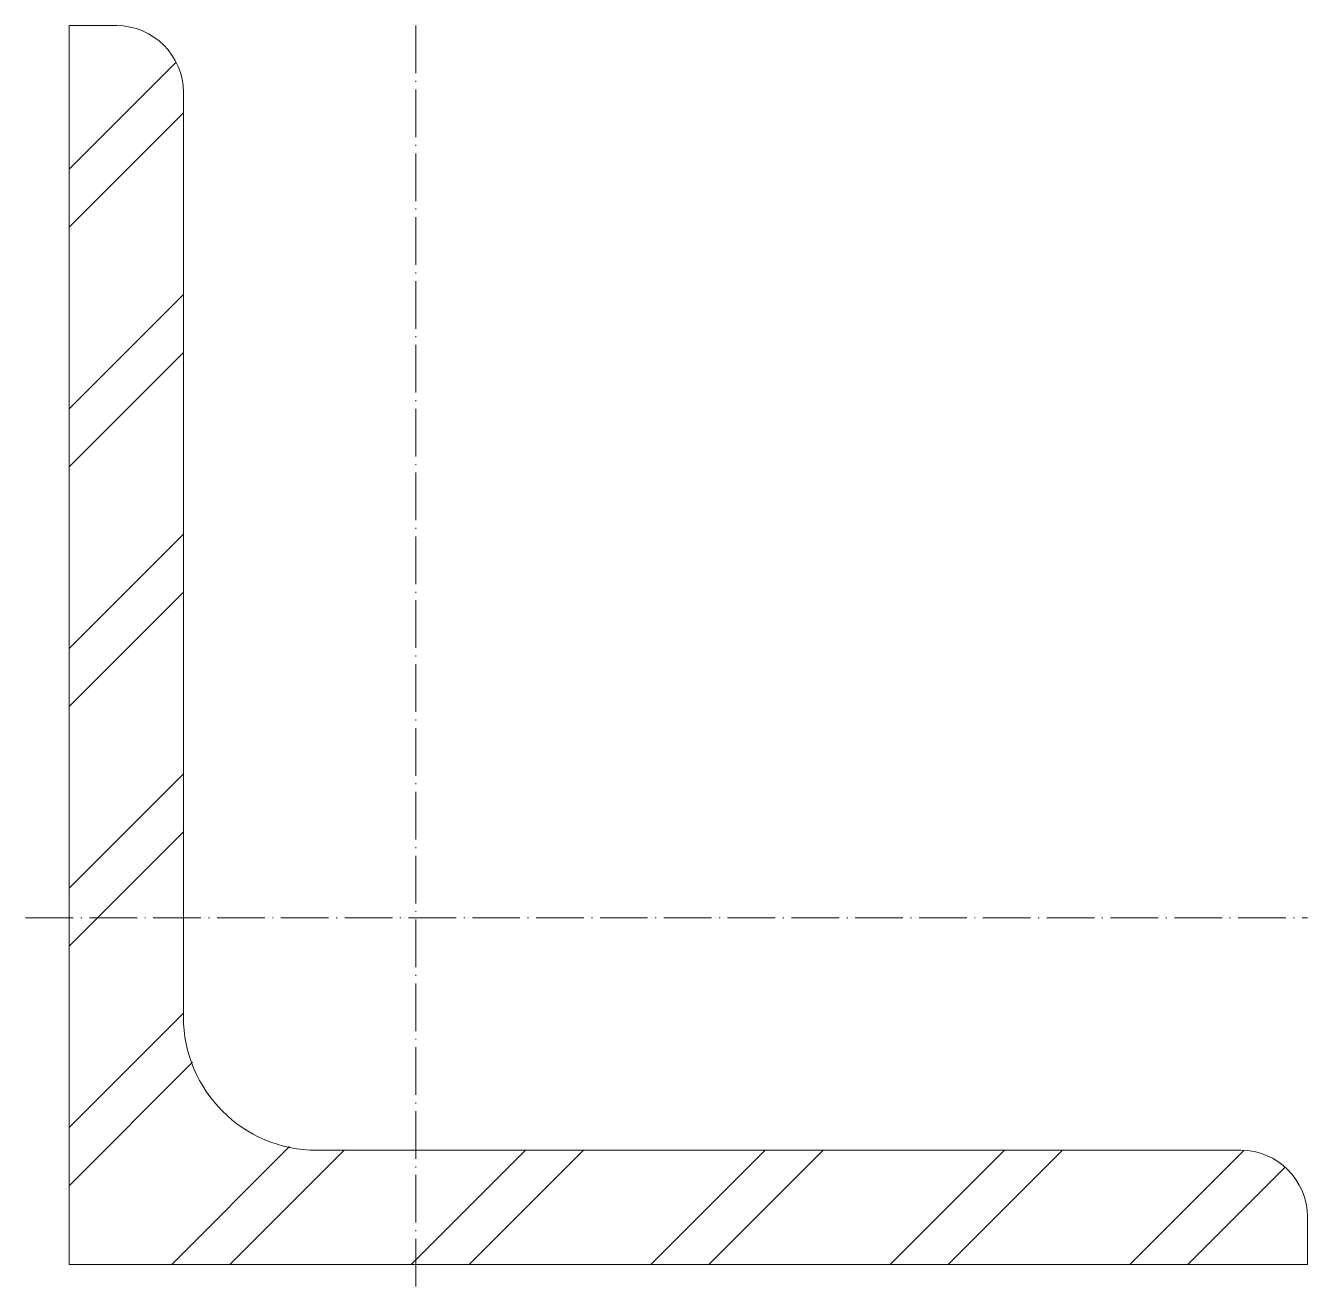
# Model space of a CAD drawing. Header units: metres. Extents: x -5 to 130, y -3 to 130.
import ezdxf

# ---------------------------------------------------------------- set-up
doc = ezdxf.new("R2010")
doc.units = ezdxf.units.M
doc.linetypes.add('MV_hartlijn_staal', pattern=[6.6, 5, -0.8, 0, -0.8])
doc.layers.add('A-DETL-GENF', color=92, linetype='Continuous', lineweight=18)

# ---------------------------------------------------------------- blocks, each defined once
blk = doc.blocks.new('28 Staalprofielen- L-2d - L130_12-3532971-00_0 Basismaterialen')
at = {"layer": 'A-DETL-GENF', "lineweight": 13}
h = blk.add_hatch(dxfattribs=at)
h.set_pattern_fill('FP_199', color=256, style=0, pattern_type=2)
h.set_pattern_definition([(45, (2278.247, -3993.567), (-12.57236, 12.57236), []), (45, (2278.247, -3974.517), (-12.57236, 12.57236), [])])
h.paths.add_polyline_path([(130, 0), (130, 5), (129.76, 6.81), (129.06, 8.5), (127.95, 9.95), (126.5, 11.06), (124.81, 11.76), (123, 12), (26, 12), (22.38, 12.48), (19, 13.88), (16.1, 16.1), (13.88, 19), (12.48, 22.38), (12, 26), (12, 123), (11.76, 124.81), (11.06, 126.5), (9.95, 127.95), (8.5, 129.06), (6.81, 129.76), (5, 130), (0, 130), (0, 0), (59.36, 0)])
at = {"layer": 'A-DETL-GENF'}
for p, q in [((5, 130), (0, 130)), ((0, 130), (0, 0)), ((12, 26), (12, 123)), ((123, 12), (26, 12)), ((130, 0), (130, 5)), ((0, 0), (130, 0))]:
    blk.add_line(p, q, dxfattribs=at)
at = {"layer": 'A-DETL-GENF', "linetype": 'MV_hartlijn_staal', "lineweight": 13}
for p, q in [((36.4, 130), (36.4, -2.6)), ((-4.56, 36.4), (130, 36.4))]:
    blk.add_line(p, q, dxfattribs=at)
at = {"layer": 'A-DETL-GENF'}
for centre, radius, start, end in [((5, 123), 7, 360, 90), ((26, 26), 14, 180, 270), ((123, 5), 7, 360, 90)]:
    blk.add_arc(centre, radius, start, end, dxfattribs=at)

msp = doc.modelspace()

# ---------------------------------------------------------------- block references
msp.add_blockref('28 Staalprofielen- L-2d - L130_12-3532971-00_0 Basismaterialen', (0, 0))

doc.saveas('drawing.dxf')
